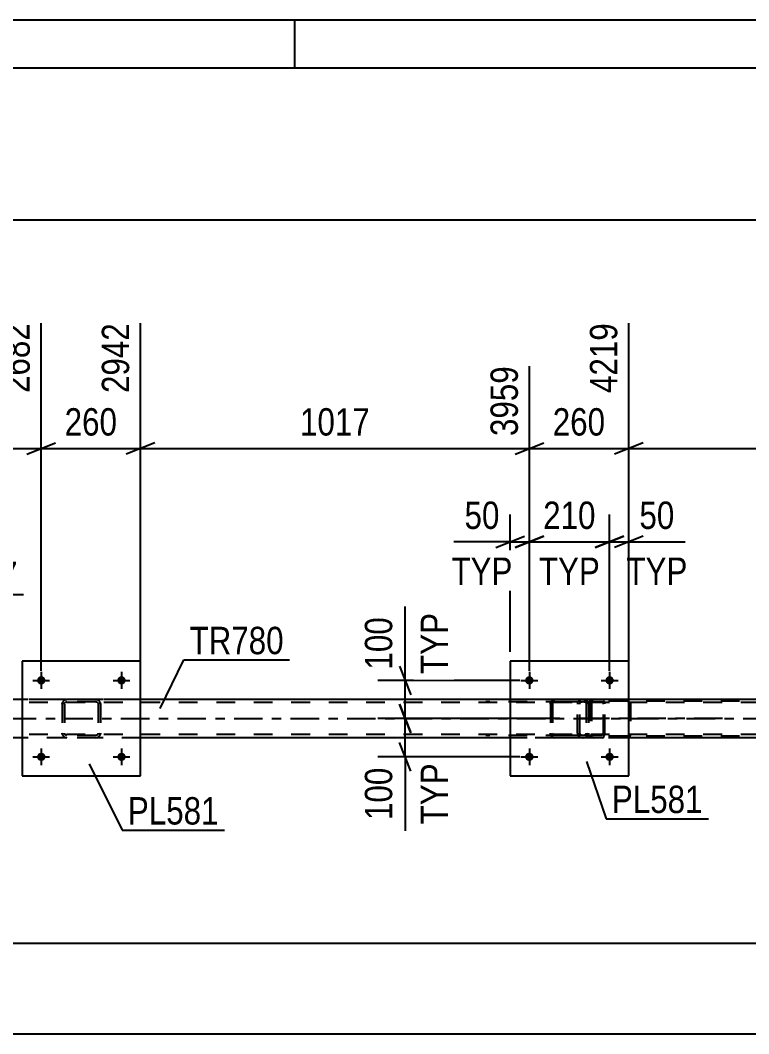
# Model space of a CAD drawing. Header units: millimetres. Extents: x -86 to 755, y -411 to 183.
# Drawn here: x 96.2 to 172.4, y 76.7 to 182.7 of the extents above; entities that cross this region are included whole.
import ezdxf

# ---------------------------------------------------------------- set-up
doc = ezdxf.new("R2010")
doc.units = ezdxf.units.MM
doc.linetypes.add('DXK_LINE_DOT2', pattern=[3.9198, 1.9599, -1.9599])
doc.linetypes.add('DXK_LINE_DOT3', pattern=[5.9187, 2.979, -0.9799, 0.9799, -0.9799])
doc.styles.add('Arial Narrow', font='ARIALN.TTF', dxfattribs={"height": 0.2})

# ---------------------------------------------------------------- blocks, each defined once
blk = doc.blocks.new('Unknown-814409269-1133')
at = {"color": 5, "linetype": 'Continuous'}
for p, q in [((754.89, 182.74), (-86.11, 182.74)), ((124.89, 177.74), (124.89, 182.74)), ((749.89, 177.74), (-81.11, 177.74))]:
    blk.add_line(p, q, dxfattribs=at)
blk = doc.blocks.new('Bolt-814409269-2408 - 2401')
at = {"linetype": 'Continuous'}
for points in [[(149.87, 113.69, -1), (148.99, 113.69, -1)], [(158.27, 113.69, -1), (157.39, 113.69, -1)]]:
    blk.add_hatch(color=1, dxfattribs=at).paths.add_polyline_path(points)
at = {"color": 1, "linetype": 'Continuous'}
for p, q in [((149.43, 114.57), (149.43, 112.81)), ((157.83, 114.57), (157.83, 112.81)), ((148.55, 113.69), (150.31, 113.69)), ((156.95, 113.69), (158.71, 113.69))]:
    blk.add_line(p, q, dxfattribs=at)
blk = doc.blocks.new('Bolt-814409269-2409 - 2401')
at = {"linetype": 'Continuous'}
for points in [[(149.87, 105.69, -1), (148.99, 105.69, -1)], [(158.27, 105.69, -1), (157.39, 105.69, -1)]]:
    blk.add_hatch(color=1, dxfattribs=at).paths.add_polyline_path(points)
at = {"color": 1, "linetype": 'Continuous'}
for p, q in [((149.43, 106.57), (149.43, 104.81)), ((157.83, 106.57), (157.83, 104.81)), ((148.55, 105.69), (150.31, 105.69)), ((156.95, 105.69), (158.71, 105.69))]:
    blk.add_line(p, q, dxfattribs=at)
blk = doc.blocks.new('Part-814409269-2413 - 2401')
at = {"color": 7, "linetype": 'DXK_LINE_DOT2'}
for p, q in [((100.55, 111.21), (100.58, 111.39)), ((100.58, 111.39), (100.55, 111.21)), ((100.8, 111.3), (100.86, 111.38)), ((100.84, 111.65), (101.03, 111.69)), ((101.03, 111.69), (100.84, 111.65)), ((100.86, 111.38), (100.93, 111.43)), ((100.93, 111.43), (101.03, 111.45)), ((104.07, 111.69), (101.03, 111.69)), ((104.07, 111.45), (101.03, 111.45)), ((104.07, 111.69), (104.25, 111.65)), ((104.25, 111.65), (104.07, 111.69)), ((104.07, 111.45), (104.16, 111.43)), ((104.16, 111.43), (104.24, 111.38)), ((104.24, 111.38), (104.29, 111.3)), ((104.51, 111.39), (104.55, 111.21)), ((104.55, 111.21), (104.51, 111.39)), ((100.55, 111.21), (100.55, 108.17)), ((100.79, 111.21), (100.8, 111.3)), ((100.79, 111.21), (100.79, 108.17)), ((104.29, 111.3), (104.31, 111.21)), ((104.31, 111.21), (104.31, 108.17)), ((104.55, 111.21), (104.55, 108.17)), ((100.58, 107.99), (100.55, 108.17)), ((100.55, 108.17), (100.58, 107.99)), ((100.8, 108.08), (100.79, 108.17)), ((104.31, 108.17), (104.29, 108.08)), ((104.55, 108.17), (104.51, 107.99)), ((104.51, 107.99), (104.55, 108.17)), ((100.86, 108), (100.8, 108.08)), ((101.03, 107.69), (100.84, 107.73)), ((100.84, 107.73), (101.03, 107.69)), ((100.93, 107.95), (100.86, 108)), ((101.03, 107.93), (100.93, 107.95)), ((104.07, 107.93), (101.03, 107.93)), ((104.07, 107.69), (101.03, 107.69)), ((104.16, 107.95), (104.07, 107.93)), ((104.25, 107.73), (104.07, 107.69)), ((104.07, 107.69), (104.25, 107.73)), ((104.24, 108), (104.16, 107.95)), ((104.29, 108.08), (104.24, 108))]:
    blk.add_line(p, q, dxfattribs=at)
at = {"color": 7, "linetype": 'DXK_LINE_DOT3'}
blk.add_line((102.55, 109.69), (102.55, 109.69), dxfattribs=at)
at = {"color": 7, "linetype": 'DXK_LINE_DOT2'}
for centre, start, end in [((101.03, 111.21), 112.5, 157.5), ((101.03, 111.21), 112.5, 157.5), ((104.07, 111.21), 22.5, 67.5), ((104.07, 111.21), 22.5, 67.5), ((101.03, 108.17), 202.5, 247.5), ((101.03, 108.17), 202.5, 247.5), ((104.07, 108.17), 292.5, 337.5), ((104.07, 108.17), 292.5, 337.5)]:
    blk.add_arc(centre, 0.48, start, end, dxfattribs=at)
blk = doc.blocks.new('Part-814409269-2428 - 2401')
at = {"color": 2, "linetype": 'Continuous'}
for p, q in [((159.83, 115.69), (147.43, 115.69)), ((147.43, 115.69), (147.43, 103.69)), ((159.83, 103.69), (159.83, 115.69)), ((147.43, 103.69), (159.83, 103.69))]:
    blk.add_line(p, q, dxfattribs=at)
blk = doc.blocks.new('Part-814409269-2429 - 2401')
at = {"color": 7, "linetype": 'DXK_LINE_DOT2'}
for p, q in [((151.63, 111.21), (151.66, 111.39)), ((151.66, 111.39), (151.63, 111.21)), ((151.89, 111.3), (151.94, 111.38)), ((151.92, 111.65), (152.11, 111.69)), ((152.11, 111.69), (151.92, 111.65)), ((151.94, 111.38), (152.01, 111.43)), ((152.01, 111.43), (152.11, 111.45)), ((155.15, 111.69), (152.11, 111.69)), ((155.15, 111.45), (152.11, 111.45)), ((155.15, 111.69), (155.33, 111.65)), ((155.33, 111.65), (155.15, 111.69)), ((155.15, 111.45), (155.24, 111.43)), ((155.24, 111.43), (155.32, 111.38)), ((155.32, 111.38), (155.37, 111.3)), ((155.59, 111.39), (155.63, 111.21)), ((155.63, 111.21), (155.59, 111.39)), ((151.63, 111.21), (151.63, 108.17)), ((151.87, 111.21), (151.89, 111.3)), ((151.87, 111.21), (151.87, 108.17)), ((155.37, 111.3), (155.39, 111.21)), ((155.39, 111.21), (155.39, 108.17)), ((155.63, 111.21), (155.63, 108.17)), ((151.66, 107.99), (151.63, 108.17)), ((151.63, 108.17), (151.66, 107.99)), ((151.89, 108.08), (151.87, 108.17)), ((155.39, 108.17), (155.37, 108.08)), ((155.63, 108.17), (155.59, 107.99)), ((155.59, 107.99), (155.63, 108.17)), ((151.94, 108), (151.89, 108.08)), ((152.11, 107.69), (151.92, 107.73)), ((151.92, 107.73), (152.11, 107.69)), ((152.01, 107.95), (151.94, 108)), ((152.11, 107.93), (152.01, 107.95)), ((155.15, 107.93), (152.11, 107.93)), ((155.15, 107.69), (152.11, 107.69)), ((155.24, 107.95), (155.15, 107.93)), ((155.33, 107.73), (155.15, 107.69)), ((155.15, 107.69), (155.33, 107.73)), ((155.32, 108), (155.24, 107.95)), ((155.37, 108.08), (155.32, 108))]:
    blk.add_line(p, q, dxfattribs=at)
at = {"color": 7, "linetype": 'DXK_LINE_DOT3'}
blk.add_line((153.63, 109.69), (153.63, 109.69), dxfattribs=at)
at = {"color": 7, "linetype": 'DXK_LINE_DOT2'}
for centre, start, end in [((152.11, 111.21), 112.5, 157.5), ((152.11, 111.21), 112.5, 157.5), ((155.15, 111.21), 22.5, 67.5), ((155.15, 111.21), 22.5, 67.5), ((152.11, 108.17), 202.5, 247.5), ((152.11, 108.17), 202.5, 247.5), ((155.15, 108.17), 292.5, 337.5), ((155.15, 108.17), 292.5, 337.5)]:
    blk.add_arc(centre, 0.48, start, end, dxfattribs=at)
blk = doc.blocks.new('Part-814409269-2454 - 2401')
at = {"color": 2, "linetype": 'Continuous'}
for p, q in [((108.75, 115.69), (96.35, 115.69)), ((96.35, 115.69), (96.35, 103.69)), ((108.75, 103.69), (108.75, 115.69)), ((96.35, 103.69), (108.75, 103.69))]:
    blk.add_line(p, q, dxfattribs=at)
blk = doc.blocks.new('Bolt-814409269-2478 - 2401')
at = {"linetype": 'Continuous'}
for points in [[(98.79, 113.69, -1), (97.91, 113.69, -1)], [(107.19, 113.69, -1), (106.31, 113.69, -1)]]:
    blk.add_hatch(color=1, dxfattribs=at).paths.add_polyline_path(points)
at = {"color": 1, "linetype": 'Continuous'}
for p, q in [((98.35, 114.57), (98.35, 112.81)), ((106.75, 114.57), (106.75, 112.81)), ((97.47, 113.69), (99.23, 113.69)), ((105.87, 113.69), (107.63, 113.69))]:
    blk.add_line(p, q, dxfattribs=at)
blk = doc.blocks.new('Bolt-814409269-2517 - 2401')
at = {"linetype": 'Continuous'}
for points in [[(98.79, 105.69, -1), (97.91, 105.69, -1)], [(107.19, 105.69, -1), (106.31, 105.69, -1)]]:
    blk.add_hatch(color=1, dxfattribs=at).paths.add_polyline_path(points)
at = {"color": 1, "linetype": 'Continuous'}
for p, q in [((98.35, 106.57), (98.35, 104.81)), ((106.75, 106.57), (106.75, 104.81)), ((97.47, 105.69), (99.23, 105.69)), ((105.87, 105.69), (107.63, 105.69))]:
    blk.add_line(p, q, dxfattribs=at)
blk = doc.blocks.new('Part-814409269-2573 - 2401')
at = {"color": 7, "linetype": 'DXK_LINE_DOT2'}
for p, q in [((639.97, 111.37), (35.67, 111.37)), ((639.97, 111.69), (59.78, 111.69)), ((108.75, 111.69), (96.35, 111.69)), ((159.83, 111.69), (147.43, 111.69)), ((639.97, 108.01), (35.67, 108.01)), ((108.75, 107.69), (96.35, 107.69)), ((159.83, 107.69), (147.43, 107.69))]:
    blk.add_line(p, q, dxfattribs=at)
at = {"color": 2, "linetype": 'Continuous'}
for p, q in [((96.35, 111.69), (84.35, 111.69)), ((147.43, 111.69), (108.75, 111.69)), ((198.51, 111.69), (159.83, 111.69)), ((96.35, 107.69), (84.35, 107.69)), ((147.43, 107.69), (108.75, 107.69)), ((198.51, 107.69), (159.83, 107.69))]:
    blk.add_line(p, q, dxfattribs=at)
at = {"color": 7, "linetype": 'DXK_LINE_DOT3'}
blk.add_line((35.67, 109.69), (639.97, 109.69), dxfattribs=at)
blk = doc.blocks.new('Part-814409269-2654 - 2401')
at = {"color": 7, "linetype": 'DXK_LINE_DOT2'}
for p, q in [((155.8, 111.49), (155.77, 111.37)), ((155.77, 111.37), (155.77, 108.01)), ((155.94, 111.37), (155.96, 111.43)), ((155.94, 111.37), (155.94, 108.01)), ((155.96, 111.43), (155.99, 111.48)), ((156.11, 111.69), (155.98, 111.67)), ((155.99, 111.48), (156.05, 111.52)), ((156.05, 111.52), (156.11, 111.53)), ((171.44, 111.69), (156.11, 111.69)), ((171.44, 111.53), (156.11, 111.53)), ((159.82, 111.67), (159.69, 111.69)), ((159.69, 111.53), (159.75, 111.52)), ((159.75, 111.52), (159.81, 111.48)), ((159.81, 111.48), (159.85, 111.43)), ((159.85, 111.43), (159.86, 111.37)), ((159.86, 111.37), (159.86, 108.01)), ((160.03, 111.37), (160, 111.49)), ((160.03, 111.37), (160.03, 108.01)), ((155.77, 108.01), (155.8, 107.89)), ((155.96, 107.95), (155.94, 108.01)), ((155.99, 107.9), (155.96, 107.95)), ((155.98, 107.71), (156.11, 107.69)), ((156.05, 107.86), (155.99, 107.9)), ((156.11, 107.85), (156.05, 107.86)), ((171.44, 107.85), (156.11, 107.85)), ((171.44, 107.69), (156.11, 107.69)), ((159.75, 107.86), (159.69, 107.85)), ((159.69, 107.69), (159.82, 107.71)), ((159.81, 107.9), (159.75, 107.86)), ((159.85, 107.95), (159.81, 107.9)), ((159.86, 108.01), (159.85, 107.95)), ((160, 107.89), (160.03, 108.01))]:
    blk.add_line(p, q, dxfattribs=at)
at = {"color": 7, "linetype": 'DXK_LINE_DOT3'}
blk.add_line((169.65, 109.69), (154.48, 109.69), dxfattribs=at)
at = {"color": 7, "linetype": 'DXK_LINE_DOT2'}
for centre, start, end in [((156.1, 111.36), 110.7583, 155.68), ((156.1, 108.02), 204.32, 249.2417), ((159.7, 108.02), 290.7583, 335.68)]:
    blk.add_arc(centre, 0.331, start, end, dxfattribs=at)
blk = doc.blocks.new('Part-814409269-2696 - 2401')
at = {"color": 7, "linetype": 'DXK_LINE_DOT2'}
for p, q in [((157.05, 111.69), (144.89, 111.69)), ((157.05, 111.45), (144.89, 111.45)), ((154.48, 111.35), (154.46, 111.21)), ((154.49, 111.39), (154.48, 111.35)), ((154.73, 111.3), (154.78, 111.38)), ((154.96, 111.69), (154.77, 111.65)), ((154.78, 111.38), (154.86, 111.43)), ((154.86, 111.43), (154.96, 111.45)), ((155.77, 111.69), (155.77, 111.45)), ((157.15, 111.65), (157.05, 111.69)), ((157.05, 111.45), (157.1, 111.43)), ((157.1, 111.43), (157.15, 111.38)), ((157.24, 111.55), (157.15, 111.65)), ((157.15, 111.38), (157.17, 111.3)), ((157.3, 111.39), (157.24, 111.55)), ((157.32, 111.21), (157.3, 111.39)), ((154.46, 108.17), (154.46, 111.21)), ((154.71, 111.21), (154.73, 111.3)), ((154.71, 108.17), (154.71, 111.21)), ((157.17, 111.3), (157.18, 111.21)), ((157.18, 108.17), (157.18, 111.21)), ((157.32, 108.17), (157.32, 111.21)), ((154.46, 108.17), (154.49, 107.99)), ((154.73, 108.08), (154.71, 108.17)), ((157.18, 108.17), (157.17, 108.08)), ((157.3, 107.99), (157.32, 108.17)), ((157.05, 107.93), (144.89, 107.93)), ((157.05, 107.69), (144.89, 107.69)), ((154.78, 108), (154.73, 108.08)), ((154.77, 107.73), (154.96, 107.69)), ((154.86, 107.95), (154.78, 108)), ((154.96, 107.93), (154.86, 107.95)), ((155.77, 107.69), (155.77, 107.93)), ((157.1, 107.95), (157.05, 107.93)), ((157.05, 107.69), (157.15, 107.73)), ((157.15, 108), (157.1, 107.95)), ((157.17, 108.08), (157.15, 108)), ((157.15, 107.73), (157.24, 107.83)), ((157.24, 107.83), (157.3, 107.99))]:
    blk.add_line(p, q, dxfattribs=at)
for centre, start, end in [((154.94, 111.19), 111.1941, 156.1506), ((154.94, 108.19), 203.8494, 248.8059)]:
    blk.add_arc(centre, 0.492, start, end, dxfattribs=at)
blk = doc.blocks.new('StraightDimension-814409269-3443 - 2401')
at = {"color": 7, "linetype": 'Continuous'}
for p, q in [((147.43, 116.69), (147.43, 131.03)), ((149.43, 114.69), (149.43, 131.03)), ((145.93, 127.58), (148.93, 128.78)), ((150.93, 128.78), (147.93, 127.58)), ((147.43, 128.18), (141.52, 128.18)), ((147.43, 128.18), (141.52, 128.18)), ((147.43, 128.18), (149.43, 128.18))]:
    blk.add_line(p, q, dxfattribs=at)
at = {"color": 0}
blk.add_wipeout([(146.9, 128.93), (146.9, 133.13), (142.05, 133.13), (142.05, 128.93)], dxfattribs=at)
at = {"color": 0, "linetype": 'Continuous'}
blk.add_wipeout([(148.27, 123.08), (148.27, 127.28), (140.68, 127.28), (140.68, 123.08)], dxfattribs=at)
at = {"color": 3, "style": 'Arial Narrow'}
blk.add_text('50', height=2.863, dxfattribs=at).set_placement((142.65, 129.53))
at = {"color": 3, "linetype": 'Continuous', "style": 'Arial Narrow'}
blk.add_text('TYP', height=2.863, dxfattribs=at).set_placement((141.28, 123.68))
blk = doc.blocks.new('StraightDimension-814409269-3398 - 2401')
at = {"color": 7, "linetype": 'Continuous'}
for p, q in [((136.43, 113.69), (136.43, 121.43)), ((136.43, 113.69), (136.43, 121.43)), ((135.83, 115.19), (137.03, 112.19)), ((148.43, 113.69), (133.58, 113.69)), ((136.43, 109.69), (136.43, 113.69)), ((137.03, 108.19), (135.83, 111.19)), ((152.63, 109.69), (133.58, 109.69))]:
    blk.add_line(p, q, dxfattribs=at)
at = {"color": 0}
blk.add_wipeout([(135.68, 120.9), (131.48, 120.9), (131.48, 114.22), (135.68, 114.22)], dxfattribs=at)
at = {"color": 0, "linetype": 'Continuous'}
blk.add_wipeout([(141.53, 121.35), (137.33, 121.35), (137.33, 113.76), (141.53, 113.76)], dxfattribs=at)
at = {"color": 3, "style": 'Arial Narrow'}
blk.add_text('100', height=2.863, rotation=90.0002, dxfattribs=at).set_placement((135.08, 114.82))
at = {"color": 3, "linetype": 'Continuous', "style": 'Arial Narrow'}
blk.add_text('TYP', height=2.863, rotation=90.0002, dxfattribs=at).set_placement((140.93, 114.36))
blk = doc.blocks.new('StraightDimension-814409269-3457 - 2401')
at = {"color": 7, "linetype": 'Continuous'}
blk.add_line((9.8, 161.87), (640.61, 161.87), dxfattribs=at)
blk = doc.blocks.new('StraightDimension-814409269-11814 - 2401')
at = {"color": 7, "linetype": 'Continuous'}
for p, q in [((84.35, 112.69), (84.35, 151.07)), ((98.35, 114.69), (98.35, 151.07)), ((85.85, 138.55), (82.85, 137.35)), ((84.35, 137.95), (98.35, 137.95)), ((96.85, 137.35), (99.85, 138.55))]:
    blk.add_line(p, q, dxfattribs=at)
at = {"color": 0}
blk.add_wipeout([(94.69, 138.7), (94.69, 142.9), (88.01, 142.9), (88.01, 138.7)], dxfattribs=at)
at = {"color": 3, "style": 'Arial Narrow'}
blk.add_text('350', height=2.863, dxfattribs=at).set_placement((88.61, 139.3))
at = {"color": 0, "linetype": 'Continuous'}
blk.add_wipeout([(97.75, 151.67), (93.55, 151.67), (93.55, 143.15), (97.75, 143.15)], dxfattribs=at)
at = {"color": 3, "linetype": 'Continuous', "style": 'Arial Narrow'}
blk.add_text('2682', height=2.863, rotation=90.0002, dxfattribs=at).set_placement((97.15, 143.75))
blk = doc.blocks.new('StraightDimension-814409269-3480 - 2401')
at = {"color": 7, "linetype": 'Continuous'}
blk.add_line((74.65, 86.19), (639.97, 86.19), dxfattribs=at)
blk = doc.blocks.new('StraightDimension-814409269-3383 - 2401')
at = {"color": 7, "linetype": 'Continuous'}
for p, q in [((135.83, 111.19), (137.03, 108.19)), ((152.63, 109.69), (133.58, 109.69)), ((136.43, 105.69), (136.43, 109.69)), ((137.03, 104.19), (135.83, 107.19)), ((148.43, 105.69), (133.58, 105.69)), ((136.43, 105.69), (136.43, 97.96)), ((136.43, 105.69), (136.43, 97.96))]:
    blk.add_line(p, q, dxfattribs=at)
at = {"color": 0}
blk.add_wipeout([(135.68, 105.17), (131.48, 105.17), (131.48, 98.48), (135.68, 98.48)], dxfattribs=at)
at = {"color": 0, "linetype": 'Continuous'}
blk.add_wipeout([(141.53, 105.62), (137.33, 105.62), (137.33, 98.03), (141.53, 98.03)], dxfattribs=at)
at = {"color": 3, "style": 'Arial Narrow'}
blk.add_text('100', height=2.863, rotation=90.0002, dxfattribs=at).set_placement((135.08, 99.08))
at = {"color": 3, "linetype": 'Continuous', "style": 'Arial Narrow'}
blk.add_text('TYP', height=2.863, rotation=90.0002, dxfattribs=at).set_placement((140.93, 98.63))
blk = doc.blocks.new('StraightDimension-814409269-3427 - 2401')
at = {"color": 7, "linetype": 'Continuous'}
for p, q in [((149.43, 114.69), (149.43, 131.03)), ((157.83, 114.69), (157.83, 131.03)), ((147.93, 127.58), (150.93, 128.78)), ((159.33, 128.78), (156.33, 127.58)), ((149.43, 128.18), (157.83, 128.18))]:
    blk.add_line(p, q, dxfattribs=at)
at = {"color": 0}
blk.add_wipeout([(156.97, 128.93), (156.97, 133.13), (150.28, 133.13), (150.28, 128.93)], dxfattribs=at)
at = {"color": 0, "linetype": 'Continuous'}
blk.add_wipeout([(157.42, 123.08), (157.42, 127.28), (149.83, 127.28), (149.83, 123.08)], dxfattribs=at)
at = {"color": 3, "style": 'Arial Narrow'}
blk.add_text('210', height=2.863, dxfattribs=at).set_placement((150.88, 129.53))
at = {"color": 3, "linetype": 'Continuous', "style": 'Arial Narrow'}
blk.add_text('TYP', height=2.863, dxfattribs=at).set_placement((150.43, 123.68))
blk = doc.blocks.new('StraightDimension-814409269-3341 - 2401')
at = {"color": 7, "linetype": 'Continuous'}
blk.add_line((10.44, 76.72), (639.97, 76.72), dxfattribs=at)
blk = doc.blocks.new('StraightDimension-814409269-3414 - 2401')
at = {"color": 7, "linetype": 'Continuous'}
for p, q in [((157.83, 114.69), (157.83, 131.03)), ((159.83, 116.69), (159.83, 131.03)), ((156.33, 127.58), (159.33, 128.78)), ((161.33, 128.78), (158.33, 127.58)), ((157.83, 128.18), (159.83, 128.18)), ((159.83, 128.18), (165.73, 128.18)), ((159.83, 128.18), (165.73, 128.18))]:
    blk.add_line(p, q, dxfattribs=at)
at = {"color": 0}
blk.add_wipeout([(165.21, 128.93), (165.21, 133.13), (160.35, 133.13), (160.35, 128.93)], dxfattribs=at)
at = {"color": 0, "linetype": 'Continuous'}
blk.add_wipeout([(166.57, 123.08), (166.57, 127.28), (158.99, 127.28), (158.99, 123.08)], dxfattribs=at)
at = {"color": 3, "style": 'Arial Narrow'}
blk.add_text('50', height=2.863, dxfattribs=at).set_placement((160.95, 129.53))
at = {"color": 3, "linetype": 'Continuous', "style": 'Arial Narrow'}
blk.add_text('TYP', height=2.863, dxfattribs=at).set_placement((159.59, 123.68))
blk = doc.blocks.new('StraightDimension-814409269-11810 - 2401')
at = {"color": 7, "linetype": 'Continuous'}
for p, q in [((159.83, 112.59), (159.83, 151.07)), ((200.51, 114.69), (200.51, 146.57)), ((161.33, 138.55), (158.33, 137.35)), ((159.83, 137.95), (200.51, 137.95)), ((199.01, 137.35), (202.01, 138.55))]:
    blk.add_line(p, q, dxfattribs=at)
at = {"color": 0}
blk.add_wipeout([(184.42, 138.7), (184.42, 142.9), (175.91, 142.9), (175.91, 138.7)], dxfattribs=at)
at = {"color": 3, "style": 'Arial Narrow'}
blk.add_text('1017', height=2.863, dxfattribs=at).set_placement((176.51, 139.3))
at = {"color": 0, "linetype": 'Continuous'}
blk.add_wipeout([(199.91, 147.17), (195.71, 147.17), (195.71, 138.65), (199.91, 138.65)], dxfattribs=at)
at = {"color": 3, "linetype": 'Continuous', "style": 'Arial Narrow'}
blk.add_text('5236', height=2.863, rotation=90.0002, dxfattribs=at).set_placement((199.31, 139.25))
blk = doc.blocks.new('StraightDimension-814409269-11811 - 2401')
at = {"color": 7, "linetype": 'Continuous'}
for p, q in [((159.83, 112.59), (159.83, 151.07)), ((149.43, 114.69), (149.43, 146.57)), ((147.93, 137.35), (150.93, 138.55)), ((149.43, 137.95), (159.83, 137.95)), ((161.33, 138.55), (158.33, 137.35))]:
    blk.add_line(p, q, dxfattribs=at)
at = {"color": 0}
blk.add_wipeout([(157.97, 138.7), (157.97, 142.9), (151.28, 142.9), (151.28, 138.7)], dxfattribs=at)
at = {"color": 3, "style": 'Arial Narrow'}
blk.add_text('260', height=2.863, dxfattribs=at).set_placement((151.88, 139.3))
at = {"color": 0, "linetype": 'Continuous'}
blk.add_wipeout([(159.23, 151.67), (155.03, 151.67), (155.03, 143.15), (159.23, 143.15)], dxfattribs=at)
at = {"color": 3, "linetype": 'Continuous', "style": 'Arial Narrow'}
blk.add_text('4219', height=2.863, rotation=90.0002, dxfattribs=at).set_placement((158.63, 143.75))
blk = doc.blocks.new('StraightDimension-814409269-11812 - 2401')
at = {"color": 7, "linetype": 'Continuous'}
for p, q in [((108.75, 112.69), (108.75, 151.07)), ((149.43, 114.69), (149.43, 146.57)), ((110.25, 138.55), (107.25, 137.35)), ((108.75, 137.95), (149.43, 137.95)), ((147.93, 137.35), (150.93, 138.55))]:
    blk.add_line(p, q, dxfattribs=at)
at = {"color": 0}
blk.add_wipeout([(133.34, 138.7), (133.34, 142.9), (124.83, 142.9), (124.83, 138.7)], dxfattribs=at)
at = {"color": 3, "style": 'Arial Narrow'}
blk.add_text('1017', height=2.863, dxfattribs=at).set_placement((125.43, 139.3))
at = {"color": 0, "linetype": 'Continuous'}
blk.add_wipeout([(148.83, 147.17), (144.63, 147.17), (144.63, 138.65), (148.83, 138.65)], dxfattribs=at)
at = {"color": 3, "linetype": 'Continuous', "style": 'Arial Narrow'}
blk.add_text('3959', height=2.863, rotation=90.0002, dxfattribs=at).set_placement((148.23, 139.25))
blk = doc.blocks.new('StraightDimension-814409269-11813 - 2401')
at = {"color": 7, "linetype": 'Continuous'}
for p, q in [((98.35, 114.69), (98.35, 151.07)), ((108.75, 112.69), (108.75, 151.07)), ((96.85, 137.35), (99.85, 138.55)), ((98.35, 137.95), (108.75, 137.95)), ((110.25, 138.55), (107.25, 137.35))]:
    blk.add_line(p, q, dxfattribs=at)
at = {"color": 0}
blk.add_wipeout([(106.89, 138.7), (106.89, 142.9), (100.2, 142.9), (100.2, 138.7)], dxfattribs=at)
at = {"color": 3, "style": 'Arial Narrow'}
blk.add_text('260', height=2.863, dxfattribs=at).set_placement((100.8, 139.3))
at = {"color": 0, "linetype": 'Continuous'}
blk.add_wipeout([(108.15, 151.67), (103.95, 151.67), (103.95, 143.15), (108.15, 143.15)], dxfattribs=at)
at = {"color": 3, "linetype": 'Continuous', "style": 'Arial Narrow'}
blk.add_text('2942', height=2.863, rotation=90.0002, dxfattribs=at).set_placement((107.55, 143.75))
blk = doc.blocks.new('Mark-814409269-2424 - 2401')
at = {"color": 30, "linetype": 'Continuous'}
for p, q in [((155.4, 105.21), (157.47, 99.21)), ((157.47, 99.21), (168.17, 99.21))]:
    blk.add_line(p, q, dxfattribs=at)
at = {"color": 0}
blk.add_wipeout([(167.57, 99.81), (167.57, 102.81), (158.07, 102.81), (158.07, 99.81)], dxfattribs=at)
blk.add_wipeout([(167.57, 99.81), (167.57, 102.81), (158.07, 102.81), (158.07, 99.81)], dxfattribs=at)
at = {"color": 3, "style": 'Arial Narrow'}
blk.add_text('PL581', height=2.863, dxfattribs=at).set_placement((158.07, 99.81))
blk = doc.blocks.new('Mark-814409269-2450 - 2401')
at = {"color": 30, "linetype": 'Continuous'}
for p, q in [((103.37, 104.97), (106.82, 98.01)), ((106.82, 98.01), (117.52, 98.01))]:
    blk.add_line(p, q, dxfattribs=at)
at = {"color": 0}
blk.add_wipeout([(116.92, 98.61), (116.92, 101.61), (107.42, 101.61), (107.42, 98.61)], dxfattribs=at)
blk.add_wipeout([(116.92, 98.61), (116.92, 101.61), (107.42, 101.61), (107.42, 98.61)], dxfattribs=at)
at = {"color": 3, "style": 'Arial Narrow'}
blk.add_text('PL581', height=2.863, dxfattribs=at).set_placement((107.42, 98.61))
blk = doc.blocks.new('Mark-814409269-2569 - 2401')
at = {"color": 30, "linetype": 'Continuous'}
for p, q in [((110.8, 110.73), (113.27, 115.83)), ((113.27, 115.83), (124.34, 115.83))]:
    blk.add_line(p, q, dxfattribs=at)
at = {"color": 0}
blk.add_wipeout([(123.74, 116.43), (123.74, 119.43), (113.87, 119.43), (113.87, 116.43)], dxfattribs=at)
blk.add_wipeout([(123.74, 116.43), (123.74, 119.43), (113.87, 119.43), (113.87, 116.43)], dxfattribs=at)
at = {"color": 3, "style": 'Arial Narrow'}
blk.add_text('TR780', height=2.863, dxfattribs=at).set_placement((113.87, 116.43))
blk = doc.blocks.new('Mark-814409269-2682 - 2401')
at = {"color": 30, "linetype": 'Continuous'}
for p, q in [((72.33, 111.92), (85.78, 122.66)), ((85.78, 122.66), (96.48, 122.66))]:
    blk.add_line(p, q, dxfattribs=at)
at = {"color": 0}
blk.add_wipeout([(95.88, 123.26), (95.88, 126.26), (86.38, 126.26), (86.38, 123.26)], dxfattribs=at)
blk.add_wipeout([(95.88, 123.26), (95.88, 126.26), (86.38, 126.26), (86.38, 123.26)], dxfattribs=at)
at = {"color": 3, "style": 'Arial Narrow'}
blk.add_text('PL277', height=2.863, dxfattribs=at).set_placement((86.38, 123.26))

msp = doc.modelspace()

# ---------------------------------------------------------------- block references
for name in ['Unknown-814409269-1133', 'Part-814409269-2454 - 2401', 'Part-814409269-2428 - 2401', 'Bolt-814409269-2478 - 2401', 'Bolt-814409269-2408 - 2401', 'Part-814409269-2573 - 2401', 'Part-814409269-2413 - 2401', 'Part-814409269-2696 - 2401', 'Part-814409269-2429 - 2401', 'Part-814409269-2654 - 2401', 'Bolt-814409269-2517 - 2401', 'Bolt-814409269-2409 - 2401']:
    msp.add_blockref(name, (0, 0))

# ---------------------------------------------------------------- next in the draw order: block references
for name in ['StraightDimension-814409269-3443 - 2401', 'StraightDimension-814409269-3480 - 2401']:
    msp.add_blockref(name, (0, 0))

# ---------------------------------------------------------------- next in the draw order: block references
msp.add_blockref('StraightDimension-814409269-3398 - 2401', (0, 0))

# ---------------------------------------------------------------- next in the draw order: block references
for name in ['StraightDimension-814409269-3457 - 2401', 'StraightDimension-814409269-3383 - 2401']:
    msp.add_blockref(name, (0, 0))

# ---------------------------------------------------------------- next in the draw order: block references
for name in ['StraightDimension-814409269-11814 - 2401', 'StraightDimension-814409269-3427 - 2401', 'StraightDimension-814409269-3341 - 2401']:
    msp.add_blockref(name, (0, 0))

# ---------------------------------------------------------------- next in the draw order: block references
for name in ['StraightDimension-814409269-3414 - 2401', 'Mark-814409269-2450 - 2401', 'Mark-814409269-2424 - 2401']:
    msp.add_blockref(name, (0, 0))

# ---------------------------------------------------------------- next in the draw order: block references
msp.add_blockref('StraightDimension-814409269-11810 - 2401', (0, 0))

# ---------------------------------------------------------------- next in the draw order: block references
msp.add_blockref('StraightDimension-814409269-11811 - 2401', (0, 0))

# ---------------------------------------------------------------- next in the draw order: block references
msp.add_blockref('StraightDimension-814409269-11812 - 2401', (0, 0))

# ---------------------------------------------------------------- next in the draw order: block references
for name in ['StraightDimension-814409269-11813 - 2401', 'Mark-814409269-2569 - 2401']:
    msp.add_blockref(name, (0, 0))

# ---------------------------------------------------------------- next in the draw order: block references
msp.add_blockref('Mark-814409269-2682 - 2401', (0, 0))

doc.saveas('drawing.dxf')
